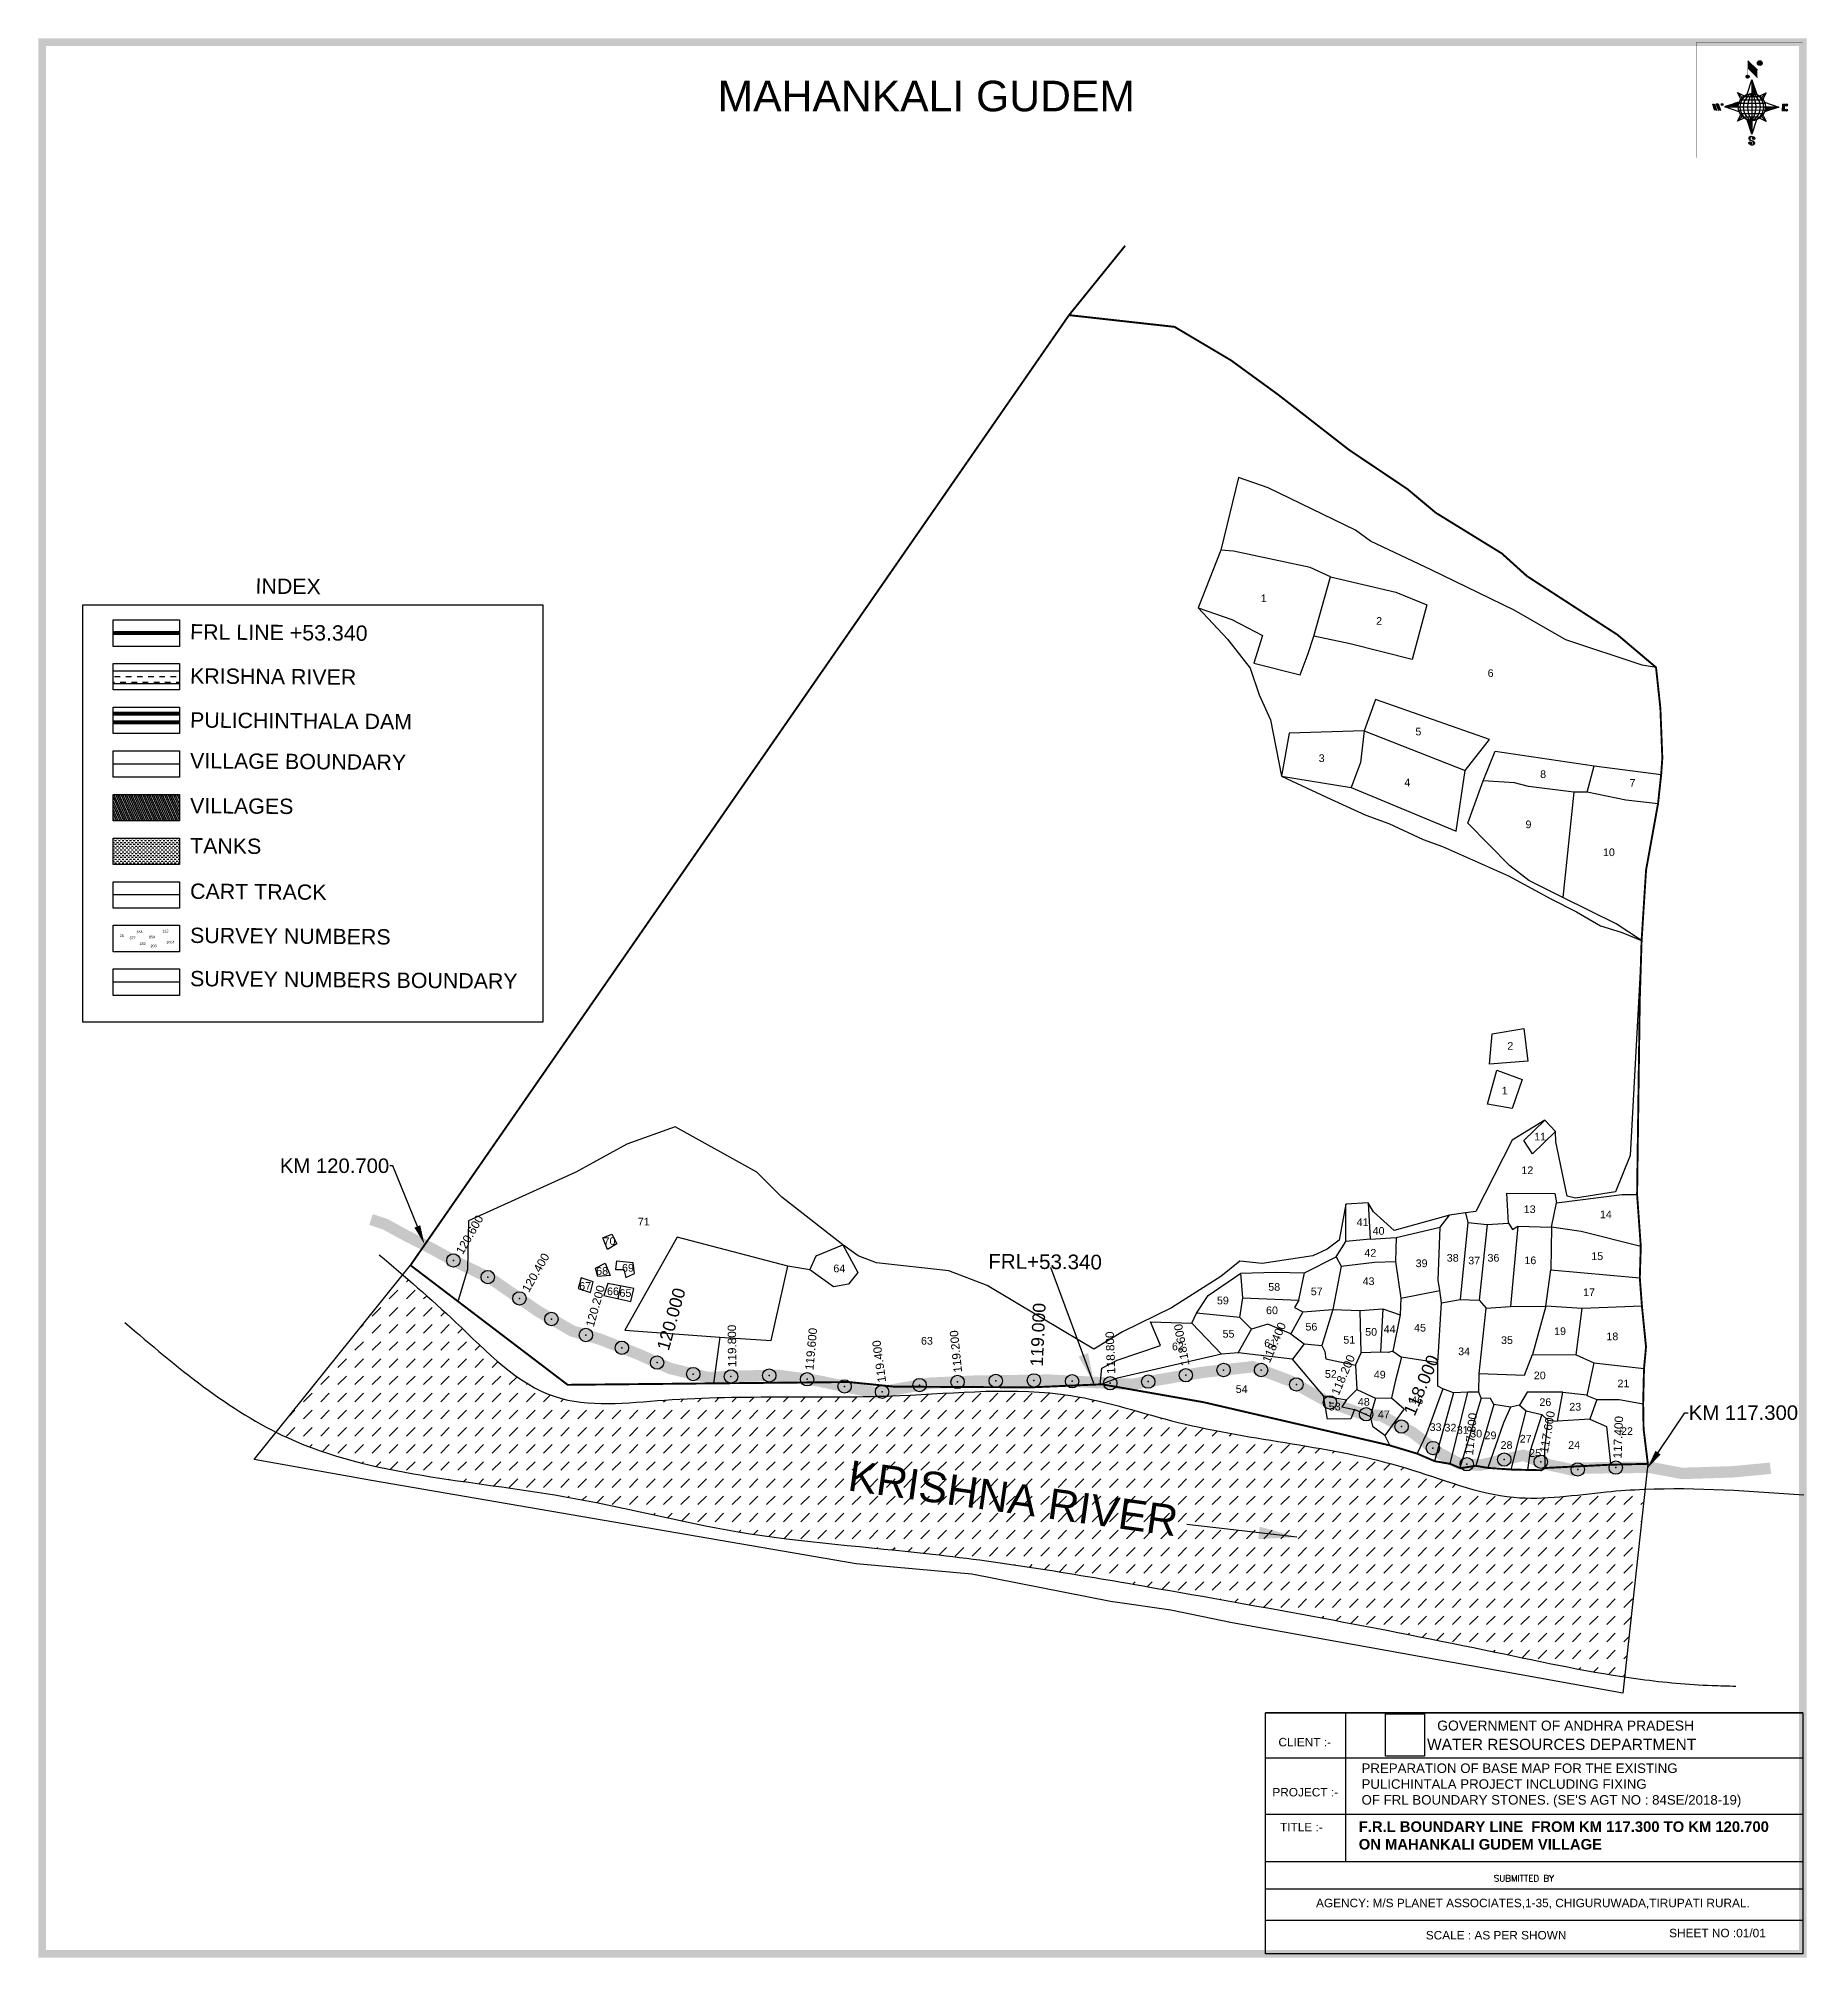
# Model space of a CAD drawing. Header units: millimetres. Extents: x 359010 to 363640, y 1844660 to 1849687.
import ezdxf
from ezdxf import colors
from ezdxf.entities.mleader import LeaderData, LeaderLine
from ezdxf.enums import TextEntityAlignment as Align
from ezdxf.math import Vec2, Vec3

# ---------------------------------------------------------------- set-up
doc = ezdxf.new("R2010")
doc.units = ezdxf.units.MM
doc.header["$PDMODE"] = 32
doc.header["$PDSIZE"] = 35
for name, color, linetype in [('BND', 6, 'Continuous'), ('bord', 1, 'Continuous'), ('DIMENSION', 7, 'Continuous'), ('FRL', 3, 'Continuous'), ('Plot', 7, 'Continuous'), ('points', 161, 'Continuous'), ('ROAD', 1, 'Continuous'), ('TABLE', 7, 'Continuous'), ('TEXT', 7, 'Continuous'), ('VILLAGE AREA', 1, 'Continuous')]:
    doc.layers.add(name, color=color, linetype=linetype)
doc.styles.add('FONT1', font='Arial')
doc.styles.add('I', font='romans.shx', dxfattribs={"width": 0.9, "height": 3})
doc.styles.add('LE', font='arial.ttf', dxfattribs={"height": 3})
doc.styles.get("Standard").update_dxf_attribs({"font": 'arial.ttf'})
doc.linetypes.add('FENCELINE2', pattern='A,0.25,-0.1,[132,ltypeshp.shx,S=0.1,R=0,X=-0.1,Y=0],-0.1,1', length=1.45)
doc.dimstyles.get("Standard").update_dxf_attribs({"dimtxt": 0.18, "dimasz": 0.18, "dimexe": 0.18, "dimexo": 0.0625, "dimgap": 0.09, "dimtad": 0, "dimtih": 1, "dimtoh": 1, "dimdec": 4, "dimzin": 0, "dimdsep": 46, "dimtxsty": 'Standard', "dimcen": 0.09, "dimadec": 0, "dimazin": 0, "dimtfac": 1, "dimtdec": 4, "dimtofl": 0, "dimtmove": 0, "dimatfit": 3, "dimfxl": 1, "dimtolj": 1, "dimtzin": 0, "dimarcsym": 0})
picture_1 = doc.add_image_def('image1.png', size_in_pixel=(5098, 5519))
pattern_1 = [(267.297113149, (-8720374.938, 50637915.138), (10.5367255337, -0.497431438), [])]
pattern_2 = [(357.297113149, (-8720374.938, 50637915.138), (0.497431438, 10.5367255337), [])]

# ---------------------------------------------------------------- blocks, each defined once
blk = doc.blocks.new('*X6')
at = {"color": 0, "linetype": 'Continuous'}
for p, q in [((6321.6, 240.5), (6322.3, 241.2)), ((6321.6, 240.3), (6322.3, 241)), ((6321.6, 240.1), (6322.3, 240.8)), ((6321.6, 239.9), (6322.4, 240.7)), ((6321.6, 239.8), (6322.4, 240.6)), ((6321.6, 239.6), (6322.5, 240.5)), ((6321.6, 239.4), (6322.5, 240.3)), ((6321.6, 239.2), (6322.6, 240.2)), ((6321.7, 239.1), (6322.6, 240.1)), ((6321.8, 240.8), (6322.4, 241.4)), ((6321.8, 239), (6322.7, 240)), ((6321.8, 239), (6322.8, 239.9)), ((6321.9, 238.9), (6322.9, 239.8)), ((6322, 238.8), (6323, 239.7)), ((6322.1, 241.3), (6322.4, 241.6)), ((6322.1, 238.7), (6323.1, 239.6)), ((6322.2, 238.6), (6323.1, 239.6)), ((6322.3, 238.5), (6323.2, 239.5)), ((6322.4, 238.5), (6323.3, 239.4)), ((6322.5, 238.4), (6323.4, 239.3)), ((6322.7, 238.4), (6323.6, 239.3)), ((6322.8, 238.3), (6323.7, 239.2)), ((6322.9, 238.3), (6323.8, 239.1)), ((6323.1, 238.2), (6323.9, 239.1)), ((6323.2, 238.2), (6324, 239)), ((6323.3, 238.2), (6324.2, 239)), ((6323.5, 238.1), (6324.3, 238.9)), ((6323.7, 238.1), (6324.4, 238.9)), ((6323.8, 238.1), (6324.6, 238.8)), ((6324.1, 238.2), (6324.7, 238.8)), ((6324.3, 238.3), (6324.9, 238.8)), ((6324.6, 238.3), (6325.1, 238.8)), ((6324.8, 238.4), (6325.2, 238.8)), ((6325.1, 238.5), (6325.4, 238.8)), ((6325.4, 238.6), (6325.6, 238.8))]:
    blk.add_line(p, q, dxfattribs=at)
blk = doc.blocks.new('*X5')
at = {"color": 0, "linetype": 'Continuous'}
for p, q in [((6324.4, 240.3), (6324.5, 240.4)), ((6324.6, 240.3), (6324.8, 240.5)), ((6324.7, 240.2), (6325, 240.5)), ((6324.8, 240.2), (6325.2, 240.6)), ((6325, 240.1), (6325.5, 240.6)), ((6325.1, 240.1), (6325.6, 240.6)), ((6325.2, 240), (6325.8, 240.6)), ((6325.3, 240), (6326, 240.6)), ((6325.4, 239.9), (6326.1, 240.6)), ((6325.5, 239.8), (6326.2, 240.5)), ((6325.6, 239.8), (6326.3, 240.5)), ((6325.7, 239.7), (6326.5, 240.4)), ((6325.9, 239.6), (6326.6, 240.3)), ((6326, 239.5), (6326.7, 240.3)), ((6326, 239.4), (6326.8, 240.2)), ((6326.1, 239.3), (6327, 240.2)), ((6326.2, 239.3), (6327.1, 240.1)), ((6326.3, 239.2), (6327.1, 240)), ((6326.4, 239.1), (6327.2, 239.9)), ((6326.5, 239), (6327.3, 239.8)), ((6326.5, 238.9), (6327.4, 239.7)), ((6326.6, 238.8), (6327.5, 239.6)), ((6326.7, 238.7), (6327.5, 239.5)), ((6326.8, 238.6), (6327.6, 239.4)), ((6326.8, 238.5), (6327.7, 239.3)), ((6326.8, 236.5), (6327.4, 237)), ((6326.9, 238.3), (6327.8, 239.2)), ((6326.9, 238.2), (6327.9, 239.1)), ((6326.9, 236.8), (6327.6, 237.4)), ((6327, 238.1), (6327.8, 239)), ((6327, 237.9), (6327.8, 238.8)), ((6327, 237.8), (6327.8, 238.6)), ((6327, 237.6), (6327.8, 238.4)), ((6327, 237.4), (6327.8, 238.2)), ((6327, 237.3), (6327.8, 238)), ((6327, 237.1), (6327.8, 237.9))]:
    blk.add_line(p, q, dxfattribs=at)
blk = doc.blocks.new('H')
at = {"layer": 'bord', "extrusion": (0.000427885, 0.004792, 0.999988)}
h = blk.add_hatch(dxfattribs=at)
h.set_pattern_fill('LINE', color=8, scale=84.387686, angle=-2.7029, style=0)
h.set_pattern_definition(pattern_2)
h.paths.add_polyline_path([(-492, 786, -0.090992), (-448, 775), (-486, 912)])
h = blk.add_hatch(dxfattribs=at)
h.set_pattern_fill('LINE', color=8, scale=84.387686, angle=-92.7029, style=0)
h.set_pattern_definition(pattern_1)
h.paths.add_polyline_path([(-625, 665, -0.090992), (-615, 710), (-751, 671)])
h = blk.add_hatch(dxfattribs=at)
h.set_pattern_fill('LINE', color=8, scale=84.387686, angle=-92.7029, style=0)
h.set_pattern_definition(pattern_1)
h.paths.add_polyline_path([(-246, 647), (-372, 653, -0.090992), (-382, 609)])
h = blk.add_hatch(dxfattribs=at)
h.set_pattern_fill('LINE', color=8, scale=84.387686, angle=-2.7029, style=0)
h.set_pattern_definition(pattern_2)
h.paths.add_polyline_path([(-504, 533, -0.090992), (-549, 543), (-510, 406)])
for p, q in [((-516, 1087, -1217), (-432, 994, -1217)), ((-538, 774, -1216), (-487, 906, -1216)), ((-519, 1020, -1217), (-435, 927, -1216)), ((-487, 906, -1216), (-493, 780, -1216)), ((-487, 906, -1216), (-448, 769, -1216)), ((-627, 794, -1216), (-567, 760, -1216)), ((-627, 794, -1216), (-584, 747, -1215)), ((-599, 731, -1215), (-627, 794, -1216)), ((-421, 753, -1216), (-359, 781, -1216)), ((-359, 781, -1216), (-405, 739, -1216)), ((-359, 781, -1216), (-392, 721, -1215)), ((-865, 701, -1215), (-847, 638, -1215)), ((-847, 700, -1215), (-829, 637, -1215)), ((-829, 699, -1215), (-811, 636, -1215)), ((-829, 699, -1215), (-811, 698, -1215)), ((-811, 698, -1215), (-794, 635, -1215)), ((-752, 665, -1215), (-615, 704, -1215)), ((-752, 665, -1215), (-625, 659, -1215)), ((-619, 614, -1215), (-752, 665, -1215)), ((-639, 526, -1214), (-606, 585, -1215)), ((-639, 526, -1214), (-593, 568, -1215)), ((-577, 553, -1215), (-639, 526, -1214)), ((-371, 513, -1214), (-431, 546, -1215)), ((-371, 513, -1214), (-414, 560, -1215)), ((-399, 576, -1215), (-371, 513, -1214)), ((-246, 641, -1215), (-383, 603, -1215)), ((-379, 693, -1215), (-246, 641, -1215)), ((-373, 647, -1215), (-246, 641, -1215)), ((-213, 669, -1215), (-217, 601, -1215)), ((-197, 600, -1215), (-194, 668, -1215)), ((-511, 400, -1214), (-549, 537, -1214)), ((-460, 533, -1215), (-511, 400, -1214)), ((-505, 527, -1214), (-511, 400, -1214))]:
    blk.add_line(p, q, dxfattribs=at)
at = {"layer": 'bord', "color": 8, "linetype": 'ByBlock', "extrusion": (0.000427885, 0.004792, 0.999988)}
for p, q in [((-386, 711, -1215), (-605, 722, -1215)), ((-411, 744, -1216), (-578, 752, -1216)), ((-493, 780, -1216), (-505, 527, -1214)), ((-373, 647, -1215), (-625, 659, -1215)), ((-378, 616, -1215), (-623, 628, -1215)), ((-375, 679, -1215), (-620, 691, -1215)), ((-392, 585, -1215), (-611, 595, -1215)), ((-420, 555, -1215), (-587, 562, -1215))]:
    blk.add_line(p, q, dxfattribs=at)
at = {"layer": 'bord', "extrusion": (0.000427885, 0.004792, 0.999988), "elevation": -1212}
for points, const_width in [([(-522, 960), (-516, 1093)], 1.61), ([(-434, 933), (-428, 1066)], 1.61), ([(-870, 707), (-846, 706)], 0.642), ([(-829, 643), (-855, 644)], 0.642), ([(-829, 643), (-821, 678)], 0.642), ([(-811, 642), (-784, 641)], 0.642), ([(-793, 641), (-782, 694)], 0.642), ([(-177, 605), (-226, 607)], 0.706), ([(-223, 676), (-174, 673)], 0.706), ([(-195, 645), (-185, 644)], 0.706)]:
    blk.add_lwpolyline(points, dxfattribs=dict(at, const_width=const_width))
for points, const_width in [([(-414, 1073, 1), (-398, 1058, 1)], 22.3), ([(-530, 950, 1), (-520, 939, 1)], 14.8), ([(-776, 697, 1), (-769, 690, 1)], 8.9), ([(-180, 618, 1), (-173, 611, 1)], 9.79), ([(-178, 667, 1), (-171, 660, 1)], 9.79), ([(-490, 362, 1), (-498, 369, 1)], 11.1), ([(-525, 322, 1), (-533, 329, 1)], 11.1)]:
    blk.add_lwpolyline(points, format="xyb", close=True, dxfattribs=dict(at, const_width=const_width))
for points in [[(-537, 317), (-531, 310), (-520, 307), (-505, 307), (-494, 310), (-486, 318), (-487, 326), (-491, 333), (-494, 336), (-503, 341), (-522, 347), (-530, 352), (-534, 355), (-537, 363), (-537, 373), (-530, 381), (-520, 384), (-504, 384), (-493, 380), (-487, 373)], [(-522, 348), (-526, 354), (-528, 361), (-528, 371), (-526, 375), (-521, 381), (-515, 384)], [(-505, 307), (-499, 312), (-497, 319), (-497, 327), (-501, 335), (-509, 343)]]:
    blk.add_lwpolyline(points, dxfattribs=at)
at = {"layer": 'bord', "extrusion": (0.000427885, 0.004792, 0.999988)}
for centre, radius in [((-406, 1065, -1212), 22.3), ((-525, 944, -1212), 14.8), ((-498, 659, -1212), 127), ((-773, 694, -1212), 8.9), ((-177, 615, -1212), 9.79), ((-174, 663, -1212), 9.79), ((-494, 365, -1212), 11.1), ((-529, 325, -1212), 11.1)]:
    blk.add_circle(centre, radius, dxfattribs=at)
at = {"layer": 'bord', "color": 8, "linetype": 'ByBlock', "extrusion": (0.000427885, 0.004792, 0.999988)}
for centre, radius, start, end in [((-482, 658, -1212), 128, 94.9254, 259.6691), ((-437, 656, -1212), 141, 113.2864, 241.308), ((-316, 651, -1212), 222, 142.5892, 212.0053), ((-560, 662, -1212), 141, 293.2864, 61.308), ((-681, 668, -1212), 222, 322.5892, 32.0053), ((-515, 660, -1212), 128, 274.9254, 79.6691)]:
    blk.add_arc(centre, radius, start, end, dxfattribs=at)
at = {"layer": 'bord', "extrusion": (0.000427885, 0.004792, 0.999988)}
for points in [[(-516, 1093, -1212), (-431, 1000, -1212), (-519, 1026, -1212), (-434, 933, -1212)], [(-864, 707, -1212), (-846, 706, -1212), (-846, 644, -1212), (-829, 643, -1212)], [(-829, 705, -1212), (-811, 704, -1212), (-811, 642, -1212), (-793, 641, -1212)], [(-193, 674, -1212), (-197, 606, -1212), (-213, 675, -1212), (-216, 607, -1212)]]:
    blk.add_solid(points, dxfattribs=at)
at = {"layer": 'bord', "extrusion": (0.000427885, 0.004792, 0.999988), "xscale": 7.977342409717546, "yscale": 7.977342408231451, "zscale": 7.977342408476333, "rotation": 138.0840426661453}
for name, p in [('*X5', (38301, -31929, -1212)), ('*X6', (38314, -31951, -1212))]:
    blk.add_blockref(name, p, dxfattribs=at)

msp = doc.modelspace()

# ---------------------------------------------------------------- hatches: boundary and pattern name
h = msp.add_hatch()
h.set_pattern_fill('DASH', color=4, scale=117.16571)
h.set_pattern_definition([(0, (287562.653, 1488317.108), (14.6457137, 14.6457137), [14.6457137, -14.6457137])])
h.paths.add_polyline_path([(359205.4, 1848030.3), (359205.4, 1847997), (359378.9, 1847997), (359378.9, 1848030.3)])
h = msp.add_hatch()
h.set_pattern_fill('DASH', color=4, scale=39.055237)
h.set_pattern_definition([(0, (287562.6535, 1488317.1076), (4.88190457, 4.88190457), [4.88190457, -4.88190457])])
h.paths.add_polyline_path([(359205.4, 1847592.8), (359205.4, 1847523.2), (359378.9, 1847523.2), (359378.9, 1847592.8)])
h = msp.add_hatch()
h.set_pattern_fill('DASH,_O', color=4, scale=10, angle=45)
h.set_pattern_definition([(45, (0, 0), (4e-15, 44.9012806), [31.75, -31.75])])
edge = h.paths.add_edge_path()
edge.add_spline(control_points=[(363217.3, 1845887.1), (363216.4, 1845887.1), (363182.8, 1845885.7), (363068.4, 1845877.8), (362854.1, 1845842), (362492.9, 1845996.1), (362094.7, 1846018.7), (361665.6, 1846166.6), (361205.4, 1846115.2), (360768.4, 1846141), (360335.6, 1846086.3), (360137.9, 1846296.3), (360010.5, 1846408.6), (359964.1, 1846448.7)], knot_values=[81.92352, 81.92352, 81.92352, 81.92352, 84.597686, 183.015211, 426.736348, 719.901986, 1327.024356, 1616.958522, 2065.05739, 2681.051622, 2968.063243, 3292.319143, 3478.266229, 3478.266229, 3478.266229, 3478.266229], degree=3, periodic=0)
edge.add_line((359964.1, 1846448.7), (359632.3, 1846036.4))
edge.add_spline(control_points=[(359632.3, 1846036.4), (359642.7, 1846031.1), (359870.3, 1845922.2), (360303.3, 1845904.6), (360853.8, 1845757.4), (361372.2, 1845724), (362032.2, 1845613), (362635.8, 1845502.8), (363050.1, 1845412.3), (363164, 1845395.3)], knot_values=[488.292053, 488.292053, 488.292053, 488.292053, 523.928208, 1261.089852, 1727.50201, 2240.054526, 2811.023981, 3735.691263, 4081.382066, 4081.382066, 4081.382066, 4081.382066], degree=3, periodic=0)
edge.add_line((363164, 1845395.3), (363217.3, 1845887.1))
h.paths.add_polyline_path([(361103.1, 1845865.3), (362005, 1845738.8), (362022.2, 1845861.7), (361120.3, 1845988.2)], flags=24)
at = {"layer": 'VILLAGE AREA', "linetype": 'ByBlock'}
h = msp.add_hatch(dxfattribs=at)
h.set_pattern_fill('ANSI31', color=256, scale=34.660302, angle=68.5464)
h.set_pattern_definition([(113.5464313, (232526.9683, 1209556.4064), (-3.971796132, -1.730814645), [])])
h.paths.add_polyline_path([(359378.9, 1847637.5), (359378.9, 1847707.1), (359205.4, 1847707.1), (359205.4, 1847637.5)])

# ---------------------------------------------------------------- linework, layer by layer
for points, const_width in [([(359019.8, 1849677.3), (363630.2, 1849677.3), (363630.2, 1844670.2), (359019.8, 1844670.2)], 20), ([(363630.2, 1849677.3), (363351.8, 1849677.3), (363351.8, 1849374.7), (363630.2, 1849374.7)], 0.228)]:
    msp.add_lwpolyline(points, close=True, dxfattribs=dict(const_width=const_width))
at = {"color": 0}
for points in [[(359125.9, 1848203.5), (360330.4, 1848203.5), (360330.4, 1847110.4), (359125.9, 1847110.4)], [(359205.4, 1848164.3), (359378.9, 1848164.3), (359378.9, 1848094.8), (359205.4, 1848094.8)], [(359205.4, 1848050), (359378.9, 1848050), (359378.9, 1847980.5), (359205.4, 1847980.5)], [(359205.4, 1847935.7), (359378.9, 1847935.7), (359378.9, 1847866.2), (359205.4, 1847866.2)], [(359205.4, 1847821.4), (359378.9, 1847821.4), (359378.9, 1847751.8), (359205.4, 1847751.8)], [(359205.4, 1847707.1), (359378.9, 1847707.1), (359378.9, 1847637.5), (359205.4, 1847637.5)], [(359205.4, 1847592.8), (359378.9, 1847592.8), (359378.9, 1847523.2), (359205.4, 1847523.2)], [(359205.4, 1847478.4), (359378.9, 1847478.4), (359378.9, 1847408.9), (359205.4, 1847408.9)], [(359205.4, 1847364.1), (359378.9, 1847364.1), (359378.9, 1847294.6), (359205.4, 1847294.6)], [(359205.4, 1847249.8), (359378.9, 1847249.8), (359378.9, 1847180.3), (359205.4, 1847180.3)]]:
    msp.add_lwpolyline(points, close=True, dxfattribs=at)
at = {"color": 4, "const_width": 3.91}
for points in [[(359378.9, 1848030.3), (359205.4, 1848030.3)], [(359378.9, 1847997), (359205.4, 1847997)]]:
    msp.add_lwpolyline(points, dxfattribs=at)
at = {"color": 0, "linetype": 'FENCELINE2', "ltscale": 80, "const_width": 10.4}
for points in [[(359378.9, 1847918.4), (359205.4, 1847918.4)], [(359378.9, 1847895.9), (359205.4, 1847895.9)]]:
    msp.add_lwpolyline(points, dxfattribs=at)
msp.add_lwpolyline([(362222.9, 1845301.6), (363630.2, 1845301.6), (363630.2, 1844670.2), (362222.9, 1844670.2)], close=True)
at = {"color": 4}
for points in [[(359902.6, 1846501.3), (360103.2, 1846323.8), (360362.8, 1846129.5), (360649.7, 1846120.5), (361265.6, 1846132.4), (361713.7, 1846132.4), (361994.9, 1846062.1), (362590.2, 1845942.8), (362873.2, 1845866), (363116.5, 1845880.2), (363214.6, 1845887), (363633.3, 1845872)], [(359235.9, 1846323.7), (359663.8, 1846021.3), (360385, 1845868.4), (360842, 1845775.6), (361351.2, 1845717.1), (361915.8, 1845631.5), (362824.5, 1845460.5), (363205.1, 1845389.5), (363392.6, 1845373.1), (363454.6, 1845371.3)]]:
    msp.add_spline(points, degree=3, dxfattribs=at)
at = {"linetype": 'Continuous'}
for p in [(360096.5, 1846486.3), (360186.5, 1846442.6), (360269.4, 1846387), (360353.4, 1846332.9), (360443.5, 1846291), (360537.7, 1846257.6), (360629.8, 1846218.7), (362113.6, 1846199.3), (362211.6, 1846199.3), (360724.7, 1846188.8), (360823.5, 1846182.5), (360923.5, 1846184.9), (361022.8, 1846175), (361121, 1846156.4), (361317.4, 1846159.9), (361416.9, 1846168), (361516.9, 1846170.9), (361616.9, 1846172.2), (361716.8, 1846169.8), (361816.7, 1846164.7), (361916, 1846168.9), (362014.6, 1846185.7), (362304, 1846161.6), (361219, 1846142.3), (362392, 1846114.4), (362486.8, 1846083.4), (362579.4, 1846051.2), (362661.8, 1845994.9), (362750.2, 1845952.5), (362848.4, 1845964.8), (362944.2, 1845958.9), (363040.8, 1845938.8), (363140.4, 1845943.6)]:
    msp.add_point(p, dxfattribs=at)
at = {"layer": 'BND', "lineweight": 30}
for points, const_width in [([(359984.2, 1846473.7), (361708.7, 1848962.4), (361855.7, 1849144.2)], 5), ([(359984.2, 1846473.7), (360395.8, 1846160.5), (360777.7, 1846164.3), (361132, 1846167.8), (361250, 1846155.8), (361608, 1846153.8), (361794.8, 1846161.9), (362061.2, 1846114.9), (362548.9, 1846001.8), (362620.5, 1845980.2), (362666.1, 1845960.6), (362706.8, 1845953.4), (362733.7, 1845942.2), (362773.7, 1845948.4), (362805.4, 1845942.9), (362866.5, 1845938.6), (362909.1, 1845937.6), (362945.9, 1845936.8), (362955.1, 1845942.6), (363127.2, 1845951.3), (363224.5, 1845953.5), (363213.3, 1846045), (363212.2, 1846110.7), (363214.4, 1846202.9), (363219.7, 1846259.9), (363209, 1846366.1), (363203.4, 1846441.1), (363206, 1846522.9), (363196.3, 1846659), (363203.3, 1847169.2), (363208.1, 1847324.2), (363219.8, 1847508.8), (363251.1, 1847682.6), (363259.4, 1847759.5), (363262.4, 1847802.2), (363257.3, 1847932.7), (363245.9, 1848039.7), (363144.7, 1848125.3), (362907.7, 1848278.9), (362841.9, 1848338.3), (362669.4, 1848444.5), (362595, 1848506.7), (362441.9, 1848609.5), (362257.1, 1848753.5), (362132.6, 1848844.2), (361985.1, 1848931.7), (361708.7, 1848962.4)], 5), ([(359378.9, 1847786.6), (359205.4, 1847786.6)], 3.47)]:
    msp.add_lwpolyline(points, dxfattribs=dict(at, const_width=const_width))
at = {"layer": 'DIMENSION'}
for points in [[(359575.1, 1845965.3), (359984.2, 1846473.7)], [(363224.5, 1845953.5), (363159.4, 1845352.6), (362135.6, 1845536.7), (361975.7, 1845570.4), (361817.6, 1845593), (361454.3, 1845664.9), (361151.3, 1845691.3), (359882.4, 1845909.8), (359575.1, 1845965.3)]]:
    msp.add_lwpolyline(points, dxfattribs=at)
at = {"layer": 'FRL', "color": 84}
for points, const_width in [([(359378.9, 1848129.5), (359205.4, 1848129.5)], 10.4), ([(363545.7, 1845941.9), (363446.7, 1845932.6), (363314.4, 1845928.4), (363227.7, 1845944.6), (363057.4, 1845942.6), (363029.9, 1845936.2), (363007.1, 1845942.1), (362967.5, 1845950.3), (362898.6, 1845975.8), (362835.1, 1845961.8), (362785.3, 1845950), (362731.3, 1845953.8), (362681, 1845980.2), (362607.8, 1846036), (362526.1, 1846079.7), (362475.1, 1846084.5), (362382.7, 1846117.7), (362287.3, 1846171), (362189, 1846207.8), (362058.1, 1846193.1), (361874.1, 1846161.8), (361656.8, 1846172.8), (361462.2, 1846170.1), (361344.3, 1846164.7), (361202.9, 1846139.4), (361046.4, 1846171.9), (360945.5, 1846185.4), (360814.8, 1846182.3), (360764.6, 1846179.2), (360664.2, 1846203.3), (360580.9, 1846240.7), (360479.6, 1846280.3), (360407.5, 1846301.6), (360317.4, 1846353.8), (360194.6, 1846438.7), (360093.9, 1846487.5), (360037.5, 1846518.6), (359977.4, 1846548.8), (359917.8, 1846581.2), (359880.8, 1846593.5)], 30)]:
    msp.add_lwpolyline(points, dxfattribs=dict(at, const_width=const_width))
at = {"layer": 'Plot'}
for points in [[(363245.9, 1848039.7), (363209.9, 1848045.2), (363009.6, 1848111.8), (362874, 1848189.5), (362656.7, 1848295.2), (362498.6, 1848370.6), (362459.1, 1848398.9), (362230, 1848509.7), (362152.9, 1848537.3), (362106.2, 1848346.9), (362047.1, 1848195.9), (362124.1, 1848113.8), (362182.8, 1848037.6), (362206.5, 1847968), (362236.3, 1847902.7), (362265.5, 1847754.8), (362383.1, 1847699.7), (362485.9, 1847652.7), (362546.5, 1847631.1), (362636.1, 1847589.2), (362687, 1847570.5), (362859.3, 1847493.5), (362970.7, 1847433.4), (363037.6, 1847399.4), (363100.8, 1847363.1), (363154.6, 1847346.5), (363208.1, 1847324.2)], [(362047.1, 1848195.9), (362135, 1848165), (362215.3, 1848123.5), (362193.1, 1848050.5), (362314.2, 1848019.8), (362335, 1848076.3), (362349.4, 1848121.2), (362393.5, 1848276.6), (362340, 1848301.5), (362139.3, 1848344), (362106.2, 1848346.9)], [(362393.5, 1848276.6), (362564.9, 1848236.5), (362645.3, 1848203.7), (362607.4, 1848060.1), (362444.6, 1848101.6), (362349.4, 1848121.2)], [(362265.5, 1847754.8), (362447.2, 1847725.5), (362722.1, 1847610.6), (362746.4, 1847769.7), (362810.1, 1847851.2), (362511.5, 1847955.8), (362481.4, 1847873.8), (362746.4, 1847769.7)], [(362481.4, 1847873.8), (362284.8, 1847867.3), (362265.5, 1847754.8)], [(362481.4, 1847873.8), (362472, 1847790.2), (362447.2, 1847725.5)], [(363208.1, 1847324.2), (363141.5, 1847368.3), (363001.5, 1847437.2), (362912.6, 1847481.2), (362863.1, 1847519.6), (362752.7, 1847631.9), (362792.8, 1847742.8), (362824.5, 1847820), (363084, 1847781.8), (363259.4, 1847759.5)], [(363251.1, 1847682.6), (363166.5, 1847692.1), (363065.7, 1847712.9), (363084, 1847781.8)], [(363065.7, 1847712.9), (363030.6, 1847713.2), (362911.6, 1847727.6), (362875.5, 1847737.5), (362792.8, 1847742.8)], [(363030.6, 1847713.2), (363001.5, 1847437.2)], [(363206.5, 1847274.9), (363178.3, 1846761.2), (363139.4, 1846666), (363035.3, 1846649.5), (363013.5, 1846654.4), (362983.2, 1846797.3), (362982.7, 1846823.7), (362954.7, 1846853.4), (362868.9, 1846801.2), (362774.4, 1846614.8), (362746.7, 1846610.6), (362705, 1846605.1), (362559.8, 1846564.7), (362506.2, 1846613.8), (362492.4, 1846636.9), (362433.7, 1846633.8), (362415.9, 1846539.3), (362384.3, 1846515.8), (362347, 1846498.6), (362214.4, 1846478.2), (362156, 1846484.6), (362106.4, 1846444.1), (361977.2, 1846361.8), (361848.5, 1846299.6), (361773.7, 1846253.6), (361691.5, 1846302.9), (361494.5, 1846421), (361394.2, 1846459), (361204.5, 1846480.3), (361156.1, 1846498.4), (361116.5, 1846527.6), (360956.8, 1846652.1), (360891.4, 1846717.7), (360677.6, 1846836.5), (360551, 1846791.3), (360417, 1846717.6), (360136.1, 1846589.8), (360133.1, 1846462.7), (360108.8, 1846381.1), (360108.8, 1846381.1), (360108.8, 1846381.1)], [(362816.5, 1847080.1), (362900, 1847093.9), (362910.2, 1847008.1), (362810.2, 1847000), (362816.5, 1847080.1)], [(362829.3, 1846984.7), (362895.3, 1846959.9), (362869.5, 1846884.1), (362804.8, 1846896), (362829.3, 1846984.7)], [(362982.7, 1846823.7), (362922, 1846765.4), (362899.5, 1846800.1), (362954.7, 1846853.4)], [(361790.3, 1846161.7), (361794.9, 1846203.9), (361835.1, 1846224.9), (361948, 1846263.5), (361921.9, 1846325.8), (362030.7, 1846322.1), (362042.8, 1846348.1), (362073.1, 1846394.9), (362158.7, 1846452.7), (362248.2, 1846455.9), (362325.3, 1846453.6), (362408, 1846495.5), (362434, 1846535.6), (362433.7, 1846633.8)], [(362492.4, 1846636.9), (362497.4, 1846541.7), (362434, 1846535.6)], [(362746.7, 1846610.6), (362753.2, 1846585.7), (362803.4, 1846580.1), (362859.8, 1846584.2), (362855.4, 1846662.4), (362980.8, 1846661.7), (362984.9, 1846637.4), (363157.6, 1846658.9), (363196.3, 1846659)], [(363206, 1846522.9), (363049.8, 1846562.1), (362972.2, 1846573.9), (362984.9, 1846637.4)], [(362497.4, 1846541.7), (362565, 1846546.1), (362680.4, 1846573.6), (362705, 1846605.1)], [(362674.6, 1846218.2), (362684.2, 1846375.2), (362679.6, 1846407.4), (362675.8, 1846434.5), (362680.4, 1846573.6)], [(362753.2, 1846585.7), (362732.7, 1846383.6)], [(362803.4, 1846580.1), (362782.6, 1846381.9)], [(362859.8, 1846584.2), (362869.7, 1846567.2), (362884.4, 1846575.7), (362972.2, 1846573.9)], [(362884.4, 1846575.7), (362864.7, 1846365.6)], [(362972.2, 1846573.9), (362970.8, 1846461.5), (363203.4, 1846441.1)], [(360487.5, 1846545.1), (360511.9, 1846554.8), (360524.4, 1846529.5), (360499.8, 1846515.3), (360487.5, 1846545.1)], [(361029.7, 1846461.3), (360972.2, 1846471.6), (360682.8, 1846547), (360545.8, 1846303.9), (360793.9, 1846285), (360928.4, 1846276.7), (360972.2, 1846471.6)], [(361116.5, 1846527.6), (361155.6, 1846454.3), (361131.1, 1846423.8), (361091.9, 1846417.6), (361029.7, 1846461.3), (361046.8, 1846498.2), (361116.5, 1846527.6)], [(362565, 1846546.1), (362563.6, 1846483.4), (362577.9, 1846387.8), (362679.6, 1846407.4)], [(360493.7, 1846479.3), (360507.5, 1846446.5), (360474.8, 1846444.2), (360469, 1846466.4), (360493.7, 1846479.3)], [(360523.5, 1846485), (360521, 1846462.5), (360543.2, 1846462.4), (360547.9, 1846441.4), (360570.4, 1846451.8), (360567, 1846480), (360523.5, 1846484.8)], [(362421.8, 1846470.9), (362399.3, 1846357.7), (362471.4, 1846355.5)], [(362408, 1846495.5), (362421.8, 1846470.9), (362508.6, 1846481.5), (362563.6, 1846483.4)], [(360431.1, 1846441), (360423.3, 1846413.2), (360455.8, 1846402.5), (360462.2, 1846430.7), (360431.1, 1846441)], [(360501.4, 1846426.2), (360490.8, 1846394.1), (360561.4, 1846378.9), (360569, 1846412.7), (360501.4, 1846426.2)], [(360534.3, 1846419.7), (360527.1, 1846386.3)], [(362156.4, 1846336.7), (362164.2, 1846388.3), (362158.7, 1846452.7)], [(362164.2, 1846388.3), (362310.2, 1846382.2), (362325.3, 1846453.6)], [(363209, 1846366.1), (363052.9, 1846360.2), (362956.9, 1846366.2), (362970.8, 1846461.5)], [(362310.2, 1846382.2), (362299.4, 1846362.7), (362320.9, 1846352), (362289.4, 1846294.5), (362229.2, 1846319.5), (362186.6, 1846306.5)], [(362577.9, 1846387.8), (362576.2, 1846344), (362557, 1846249), (362579.6, 1846233)], [(362684.2, 1846375.2), (362732.7, 1846383.6), (362782.6, 1846381.9), (362801.3, 1846361.1), (362864.7, 1846365.6), (362956.9, 1846366.2)], [(362956.9, 1846366.2), (362922.3, 1846239.5), (363036.6, 1846238.9), (363052.9, 1846360.2)], [(362030.7, 1846322.1), (362107.7, 1846240.5)], [(362151.3, 1846244.6), (362186.6, 1846306.5), (362156.4, 1846336.7), (362042.8, 1846348.1)], [(362320.9, 1846352), (362399.3, 1846357.7)], [(362399.3, 1846357.7), (362370.7, 1846263.5), (362378.2, 1846248.2), (362380.8, 1846229), (362458.8, 1846212.1), (362473.6, 1846244.3)], [(362557, 1846249), (362544.9, 1846245.5), (362524.3, 1846245.8), (362473.6, 1846244.3), (362471.4, 1846355.5), (362530.6, 1846359.2), (362576.2, 1846344)], [(362530.6, 1846359.2), (362524.3, 1846245.8)], [(362781.7, 1846141.1), (362783.1, 1846190.5), (362801.3, 1846361.1)], [(360793.9, 1846285), (360777.7, 1846164.3)], [(362289.4, 1846294.5), (362324.8, 1846268.3), (362293.5, 1846227.4)], [(362324.8, 1846268.3), (362370.7, 1846263.5)], [(362375.2, 1846131.8), (362293.5, 1846227.4), (362151.3, 1846244.6), (362107.7, 1846240.5), (361835.9, 1846178.2), (361794.8, 1846161.9)], [(362888.1, 1846106.8), (362864.7, 1846102), (362820.9, 1846108.9), (362812.8, 1846124.6), (362788.4, 1846125.5), (362781.7, 1846141.1), (362753.2, 1846141.4), (362715.5, 1846139.7), (362687.7, 1846150.2), (362674.6, 1846157), (362674.7, 1846218.2), (362579.6, 1846233), (362562.5, 1846169.2), (362553.5, 1846126.2), (362586.3, 1846097.6), (362535.4, 1846027.9), (362548.9, 1846001.8)], [(362783.1, 1846190.5), (362901.3, 1846186.2), (362922.3, 1846239.5)], [(363036.6, 1846238.9), (363083.2, 1846218.4), (363214.4, 1846202.9)], [(363083.2, 1846218.4), (363064.6, 1846132.6), (363091, 1846122.3), (363149.7, 1846122), (363212.2, 1846110.7)], [(362458.8, 1846212.1), (362462.3, 1846148), (362511, 1846125.7), (362553.5, 1846126.2)], [(362497.6, 1846077.4), (362456.2, 1846095.5), (362446.8, 1846071.6), (362385.4, 1846070.9), (362375.2, 1846131.8), (362435.7, 1846121.5), (362423.5, 1846102.9), (362456.2, 1846095.5)], [(362435.7, 1846121.5), (362462.3, 1846148)], [(362511, 1846125.7), (362497.6, 1846077.4), (362503.2, 1846052.2), (362535.7, 1846028.4)], [(362687.7, 1846150.2), (362644.9, 1846032.3), (362620.5, 1845980.2)], [(362715.5, 1846139.7), (362666.1, 1845960.6)], [(362706.8, 1845953.4), (362753.2, 1846141.4)], [(362788.4, 1846125.5), (362731.8, 1845943)], [(363002, 1846141.6), (362908.6, 1846141.7), (362888.1, 1846106.8), (362905.8, 1846092.7), (362946.7, 1846082.7), (362962.3, 1846067.6), (362988.3, 1846065.3)], [(363072.7, 1846070.3), (362988.3, 1846065.3), (363002, 1846141.6), (363065, 1846134.6)], [(363091, 1846122.3), (363072.7, 1846070.3), (363116.2, 1846051), (363126.4, 1845954.5), (363126.6, 1845951.2)], [(362820.9, 1846108.9), (362773.7, 1845948.4)], [(362864.7, 1846102), (362846.2, 1846060.6), (362805.4, 1845942.9)], [(362866.5, 1845938.6), (362905.8, 1846092.7)], [(362946.7, 1846082.7), (362916.1, 1845987.9), (362909.1, 1845937.6)], [(362962.3, 1846067.6), (362953.7, 1845993.4), (362955.1, 1845942.6)]]:
    msp.add_lwpolyline(points, dxfattribs=at)
at = {"layer": 'ROAD'}
msp.add_lwpolyline([(359378.9, 1847443.7), (359205.4, 1847443.7)], dxfattribs=at)
at = {"layer": 'ROAD', "color": 0}
msp.add_lwpolyline([(359378.9, 1847215.1), (359205.4, 1847215.1)], dxfattribs=at)
at = {"layer": 'TABLE'}
for p, q in [((363630.2, 1845301.6), (362222.9, 1845301.6)), ((362433.9, 1844911), (362433.9, 1845301.6)), ((363630.2, 1845182.8), (362222.9, 1845182.8)), ((363630.2, 1845035.3), (362222.9, 1845035.3)), ((363630.2, 1844911), (362222.9, 1844911)), ((363630.2, 1844839.3), (362222.9, 1844839.3)), ((363630.2, 1844757.5), (362222.9, 1844757.5))]:
    msp.add_line(p, q, dxfattribs=at)

# ---------------------------------------------------------------- block references
at = {"xscale": 0.280610371153917, "yscale": 0.2806103711482137, "zscale": 0.2806103711726828, "rotation": 2.579586811681626}
msp.add_blockref('H', (363644.9, 1849330.7, 340.8), dxfattribs=at)

# ---------------------------------------------------------------- texts
at = {"layer": 'DIMENSION'}
for s, height, p in [('1', 20.1, (362218.6, 1848220.9)), ('2', 20.1, (362520.8, 1848161.4)), ('6', 20.1, (362812.7, 1848024.6)), ('5', 20.1, (362623.5, 1847871.7)), ('3', 20.1, (362370.3, 1847801.9)), ('4', 20.1, (362594.6, 1847738.4)), ('8', 20.1, (362950.3, 1847760)), ('7', 20.1, (363184.2, 1847737.1)), ('9', 20.1, (362911.8, 1847628.6)), ('10', 20.07, (363122.5, 1847555.4)), ('2', 20.1, (362864.3, 1847048.3)), ('1', 20.1, (362849.8, 1846931.1)), ('11', 20.07, (362942.3, 1846810.6)), ('12', 20.07, (362908.9, 1846722.4)), ('13', 20.07, (362915.1, 1846620.5)), ('71', 20.07, (360595.1, 1846587.9)), ('41', 20.07, (362477.4, 1846586.3)), ('40', 20.07, (362519.3, 1846563.6)), ('14', 20.07, (363114.5, 1846607)), ('70', 20.07, (360505.4, 1846536.7)), ('68', 20.07, (360486.1, 1846458.7)), ('69', 20.07, (360553.7, 1846467)), ('64', 20.07, (361107.2, 1846465.4)), ('42', 20.07, (362497.8, 1846506.2)), ('39', 20.07, (362632, 1846478.8)), ('38', 20.07, (362713.5, 1846493.2)), ('37', 20.07, (362769.8, 1846486.1)), ('36', 20.07, (362820.1, 1846493.3)), ('16', 20.07, (362916.8, 1846486.6)), ('15', 20.07, (363091.8, 1846497.5)), ('67', 20.07, (360441.7, 1846419.4)), ('58', 20.07, (362246, 1846416.9)), ('43', 20.07, (362493.1, 1846431.9)), ('66', 20.07, (360514.4, 1846405.4)), ('65', 20.07, (360547.1, 1846400.9)), ('59', 20.07, (362111.6, 1846381.4)), ('60', 20.07, (362240.2, 1846355.6)), ('57', 20.07, (362357.4, 1846405.2)), ('17', 20.07, (363070.5, 1846403.1)), ('56', 20.07, (362343.4, 1846312.7)), ('44', 20.07, (362548.3, 1846306.5)), ('45', 20.07, (362627.9, 1846310.1)), ('63', 20.07, (361336.6, 1846275.8)), ('62', 20.07, (361993.8, 1846261.1)), ('55', 20.07, (362126.4, 1846294.2)), ('61', 20.07, (362235.5, 1846269.6)), ('51', 20.07, (362442.6, 1846278.5)), ('50', 20.07, (362499.8, 1846299.2)), ('35', 20.07, (362855.6, 1846277.6)), ('19', 20.07, (362994.6, 1846300.9)), ('18', 20.07, (363131.5, 1846287.3)), ('34', 20.07, (362743.3, 1846248.2)), ('52', 20.07, (362394.4, 1846188.9)), ('49', 20.07, (362522.4, 1846187.2)), ('20', 20.07, (362941.4, 1846185.1)), ('21', 20.07, (363160.6, 1846164.1)), ('54', 20.07, (362160.8, 1846149.3)), ('48', 20.07, (362480.6, 1846115.9)), ('46', 20.07, (362620.4, 1846120.2)), ('26', 20.07, (362956.1, 1846115.2)), ('53', 20.07, (362404.5, 1846103.5)), ('47', 20.07, (362533.1, 1846083)), ('23', 20.07, (363034.3, 1846103.1)), ('33', 20.07, (362668.6, 1846049.8)), ('32', 20.07, (362707.5, 1846048.3)), ('31', 20.07, (362739.7, 1846042.4)), ('30', 20.07, (362774.9, 1846032.7)), ('29', 20.07, (362812.4, 1846028.2)), ('27', 20.07, (362904.5, 1846019.4)), ('22', 20.07, (363169.8, 1846039.4)), ('28', 20.07, (362854.4, 1846002.8)), ('25', 20.07, (362929.3, 1845981.9)), ('24', 20.07, (363031.4, 1846002.7))]:
    msp.add_text(s, height=height, rotation=0.0592, dxfattribs=at).set_placement(p, align=Align.MIDDLE_CENTER)
at = {"layer": 'points', "color": 1, "style": 'FONT1'}
for s, height, rotation, p in [('120.600', 22, 60.1582, (360121, 1846500.3)), ('120.400', 22, 60.1582, (360294, 1846401)), ('120.200', 22, 74.3852, (360463.9, 1846310.5)), ('120.000', 33, 74.3852, (360660.3, 1846248.1)), ('119.000', 33, 87.3909, (361640, 1846207.8)), ('119.800', 22, 90.5306, (360837.6, 1846207)), ('118.600', 22, 100.2629, (362024.4, 1846212.2)), ('118.400', 22, 66.8862, (362234.3, 1846216.1)), ('119.600', 22, 84.8517, (361039.3, 1846198)), ('119.400', 22, 97.8584, (361229.9, 1846168.4)), ('119.200', 22, 95.7065, (361428.8, 1846193.7)), ('118.800', 22, 92.2046, (361830.1, 1846189.6)), ('118.200', 22, 66.8862, (362414.8, 1846131.1)), ('118.000', 33, 66.8862, (362613.6, 1846076.3)), ('117.800', 22, 84.6891, (362766.8, 1845975.4)), ('117.600', 22, 80.1136, (362962.6, 1845980.4)), ('117.400', 22, 87.866, (363155.6, 1845967.4))]:
    msp.add_text(s, height=height, rotation=rotation, dxfattribs=at).set_placement(p)
at = {"layer": 'TABLE'}
for s, height, style, p in [('GOVERNMENT OF ANDHRA PRADESH', 26.113, 'LE', (362672.8, 1845254.9)), ('CLIENT :-', 22.17, 'LE', (362257.1, 1845213.5)), ('WATER RESOURCES DEPARTMENT', 29.014, 'LE', (362646.3, 1845204.3)), ('PROJECT :-', 22.17, 'LE', (362241.2, 1845082.4)), ('TITLE :-', 22.17, 'LE', (362261.3, 1844990.9)), ('SUBMITTED BY ', 16.554, 'I', (362821.2, 1844859.3)), ('SCALE : AS PER SHOWN', 22.173, 'LE', (362643, 1844707.8)), ('SHEET NO :01/01', 22.173, 'LE', (363280.3, 1844713.4))]:
    msp.add_text(s, height=height, dxfattribs=dict(at, style=style)).set_placement(p)
at = {"layer": 'TABLE', "attachment_point": 1, "style": 'LE'}
for s, insert, char_height, width in [("PREPARATION OF BASE MAP FOR THE EXISTING\\PPULICHINTALA PROJECT INCLUDING FIXING\\POF FRL BOUNDARY STONES. (SE'S AGT NO : 84SE/2018-19)", (362474.7, 1845168.7), 24.857, 993.638), ('{\\fArial|b1|i0|c0|p34;\\C1;F.R.L BOUNDARY LINE  FROM KM 117.300 TO KM 120.700 \\PON MAHANKALI GUDEM VILLAGE }', (362467.4, 1845017.1), 27.729, 1161.905), ('\\pi152.45;AGENCY: M/S PLANET ASSOCIATES,1-35, CHIGURUWADA,TIRUPATI RURAL.', (362203.1, 1844814.4), 22.173, 1438.196)]:
    msp.add_mtext(s, dxfattribs=dict(at, insert=insert, char_height=char_height, width=width))
at = {"layer": 'TEXT', "color": 5}
msp.add_text('MAHANKALI GUDEM', height=80, dxfattribs=at).set_placement((360788.5, 1849496.3))
at = {"layer": 'TEXT', "color": 0}
for s, height, p in [('INDEX', 40.04, (359578.2, 1848232.8)), ('FRL LINE +53.340', 40.039, (359406.9, 1848113)), ('KRISHNA RIVER', 40.039, (359406.9, 1847997.5)), ('PULICHINTHALA DAM', 40.039, (359406.9, 1847882.1)), ('VILLAGE BOUNDARY', 40.039, (359406.9, 1847775.5)), ('VILLAGES', 40.04, (359406.9, 1847657.8)), ('TANKS', 40.04, (359406.9, 1847552.6)), ('CART TRACK', 40.04, (359406.9, 1847433.6)), ('SURVEY NUMBERS', 40.039, (359406.9, 1847318)), ('SURVEY NUMBERS BOUNDARY', 40.039, (359406.9, 1847204.7))]:
    msp.add_text(s, height=height, rotation=359.5381, dxfattribs=at).set_placement(p)
at = {"layer": 'TEXT'}
for s, p in [('25', (359222.7, 1847333.3)), ('577', (359248.7, 1847327.6)), ('183', (359266.4, 1847343.5)), ('854', (359299.7, 1847330)), ('112', (359334.6, 1847345.6)), ('1004', (359344.8, 1847316.4)), ('183', (359274.7, 1847312.5)), ('203', (359303.6, 1847306.5))]:
    msp.add_text(s, height=6.79, rotation=1.2022, dxfattribs=at).set_placement(p)
at = {"layer": 'TEXT', "color": 5}
msp.add_text('FRL+53.340', height=38.49, rotation=359.5381, dxfattribs=at).set_placement((361497.2, 1846465.1))
at = {"layer": 'TEXT', "color": 4}
msp.add_text('KRISHNA RIVER', height=80, rotation=352.0136, dxfattribs=at).set_placement((361126.6, 1845884.3))

# ---------------------------------------------------------------- pictures from other files: only their frames are drawn
image = msp.add_image(picture_1, insert=(362537.1, 1845187.7), size_in_units=(102.9, 111.3))
image.dxf.flags = 7

# ---------------------------------------------------------------- leaders
at = {"color": 5}
msp.add_leader([(361774.1, 1846163.9), (361661.5, 1846467.8)], dimstyle='Standard', override={"dimasz": 80, "dimgap": 0.09, "dimtad": 0}, dxfattribs=at)
at = {"color": 4}
msp.add_leader([(362305.3, 1845761.4), (362017.6, 1845794.4)], dimstyle='Standard', override={"dimasz": 100, "dimgap": 0.09, "dimtad": 0}, dxfattribs=at)
at = {"layer": 'TEXT', "color": 5}
ml = msp.add_multileader_mtext('Standard', dxfattribs=at)
ml.set_content('KM 120.700', color=5)
ml.set_leader_properties()
ml.build(insert=Vec2(0, 0))
ml.multileader.update_dxf_attribs({"arrow_head_size": 50})
ctx = ml.context
ctx.base_point, ctx.char_height, ctx.arrow_head_size, ctx.plane_origin = Vec3(359646.5, 1846734.1), 38, 50, Vec3(360677.8, 1846998.3)
ctx.text_align_type = 2
notes = []
notes.append((ctx, [(1, (1, 1, 0), (359938.4, 1846734.1), (-1, 0), 8, [(0, [(360020.8, 1846528.9)], 0, [])])]))
ctx.mtext.insert, ctx.mtext.alignment, ctx.mtext.flow_direction = Vec3(359928.4, 1846753.4), 3, 5
ml = msp.add_multileader_mtext('Standard', dxfattribs=at)
ml.set_content('KM 117.300', color=5)
ml.set_leader_properties()
ml.build(insert=Vec2(0, 0))
ml.multileader.update_dxf_attribs({"arrow_head_size": 50})
ctx = ml.context
ctx.base_point, ctx.char_height, ctx.arrow_head_size, ctx.plane_origin = Vec3(363329.7, 1846087.4), 38, 50, Vec3(364380.1, 1846289.6)
notes.append((ctx, [(0, (1, 1, 0), (363321.7, 1846087.4), (1, 0), 8, [(0, [(363223.1, 1845941.5)], 0, [])])]))
ctx.mtext.insert, ctx.mtext.flow_direction = Vec3(363331.7, 1846106.7), 5
for ctx, leaders in notes:
    for number, flags, end, landing, length, lines in leaders:
        leader = LeaderData()
        leader.index, (leader.has_last_leader_line, leader.has_dogleg_vector, leader.attachment_direction) = number, flags
        leader.last_leader_point, leader.dogleg_vector, leader.dogleg_length = Vec3(end), Vec3(landing), length
        for number, points, colour, breaks in lines:
            line = LeaderLine()
            line.index, line.vertices, line.color, line.breaks = number, Vec3.list(points), colors.encode_raw_color(colour), breaks
            leader.lines.append(line)
        ctx.leaders.append(leader)

doc.saveas('drawing.dxf')
